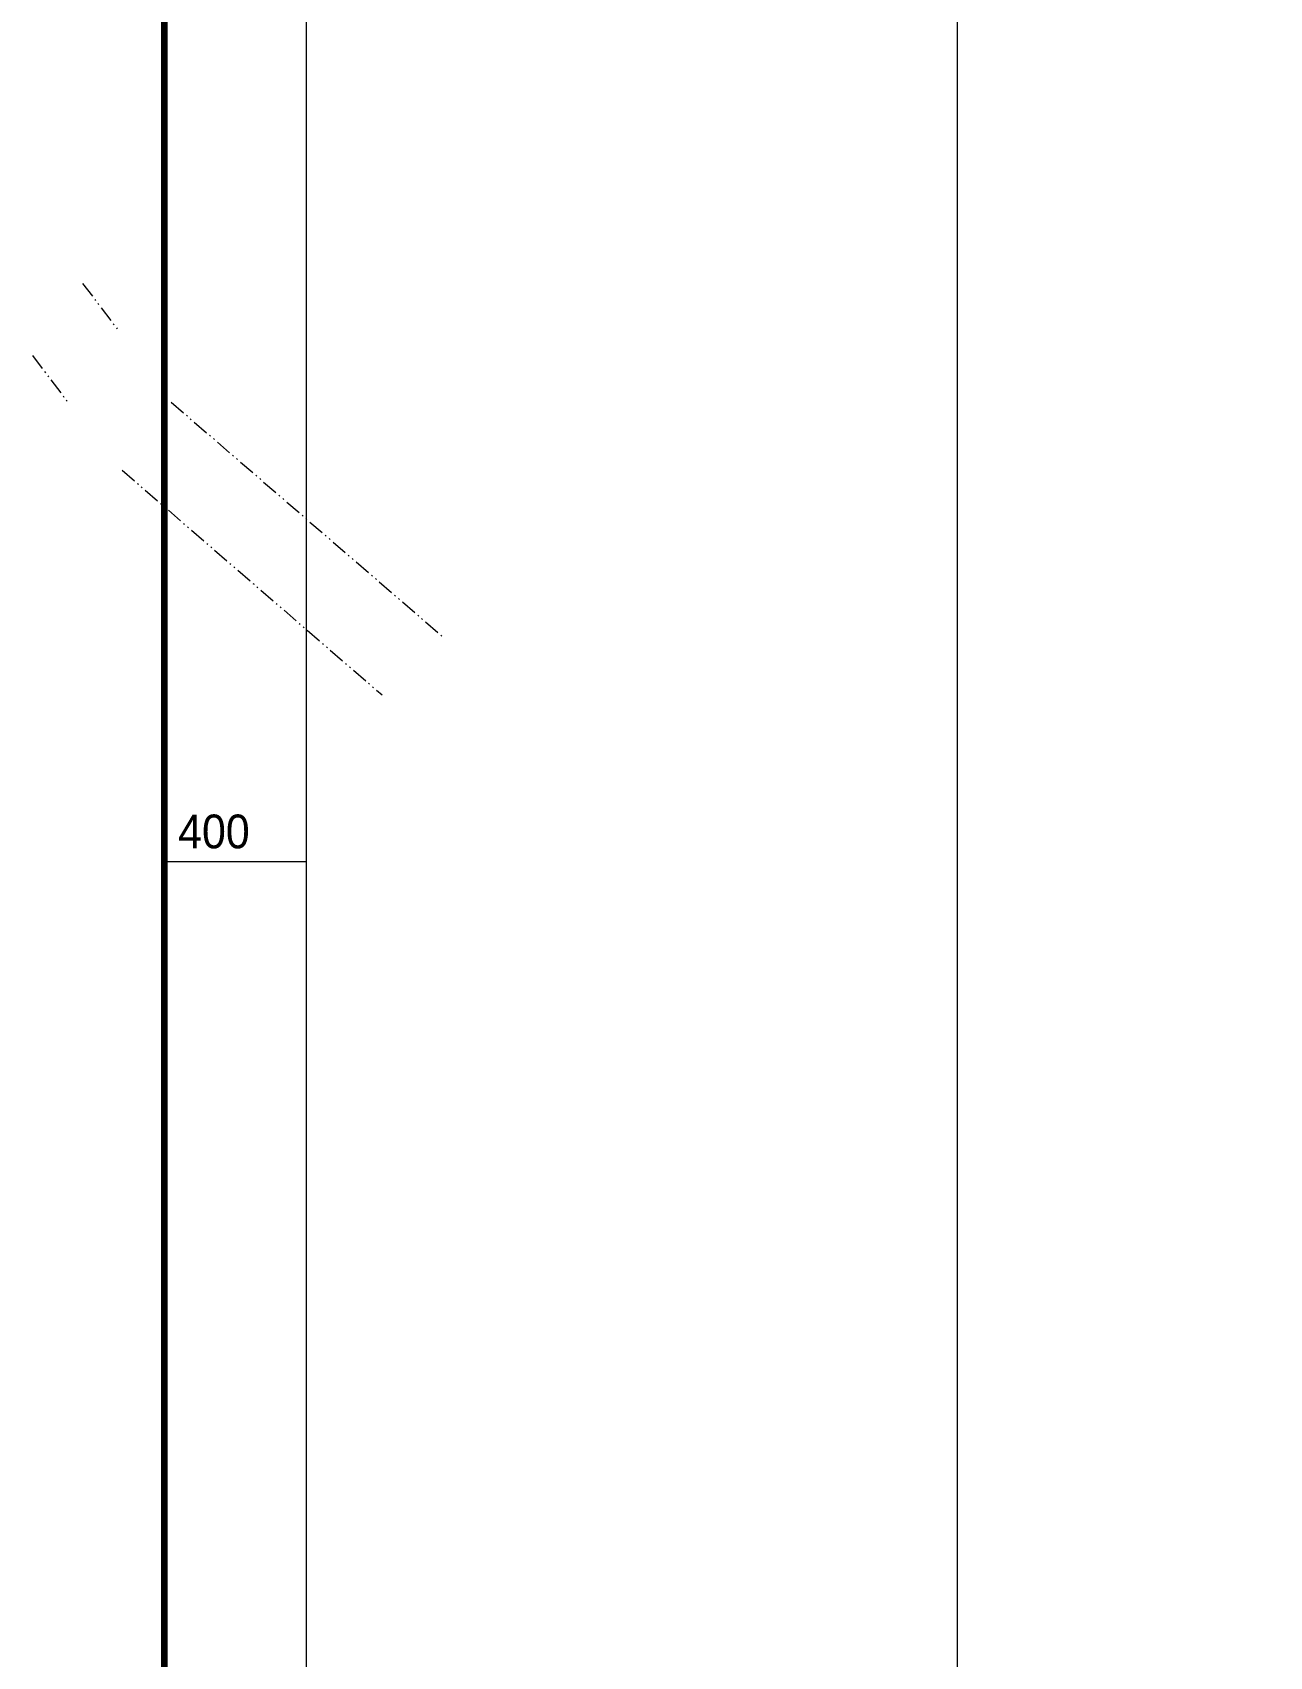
# Model space of a CAD drawing. Header units: metres. Extents: x 537880 to 538618, y 1836864 to 1837647.
# Drawn here: x 537879.7 to 537971.3, y 1837341.2 to 1837461.4 of the extents above; entities that cross this region are included whole.
import ezdxf

# ---------------------------------------------------------------- set-up
doc = ezdxf.new("R2010")
doc.units = ezdxf.units.M
doc.header["$LTSCALE"] = 0.24
doc.linetypes.add('DASH_DOUBLE_DOT', pattern=[9.2, 5, -1.2, 0.3, -1.2, 0.3, -1.2])
doc.linetypes.add('DOTTED', pattern=[1.5, 0.3, -1.2])
for name, color, linetype, lineweight in [('36', 7, 'Continuous', 13), ('59', 7, 'DOTTED', 13), ('63', 7, 'Continuous', 13)]:
    doc.layers.add(name, color=color, linetype=linetype, lineweight=lineweight)

msp = doc.modelspace()

# ---------------------------------------------------------------- linework, layer by layer
at = {"layer": '36'}
msp.add_lwpolyline([(537948.23, 1837480.37), (538128.23, 1837480.37), (538128.23, 1837196.85), (537948.23, 1837196.85)], close=True, dxfattribs=at)
at = {"layer": '59', "linetype": 'DASH_DOUBLE_DOT'}
for p, q in [((537883.42, 1837442.83), (537886.15, 1837439.25)), ((537879.71, 1837437.48), (537882.38, 1837433.97)), ((537889.98, 1837434.04), (537910.16, 1837416.61)), ((537886.35, 1837428.99), (537905.6, 1837412.36))]:
    msp.add_line(p, q, dxfattribs=at)
at = {"layer": '63'}
msp.add_line((537900, 1837400), (537889.5, 1837400), dxfattribs=at)
at = {"layer": '63', "lineweight": 158}
msp.add_lwpolyline([(537889.5, 1837610.5), (538610.5, 1837610.5), (538610.5, 1836889.5), (537889.5, 1836889.5)], close=True, dxfattribs=at)
at = {"layer": '63'}
msp.add_lwpolyline([(537900, 1837600), (538600, 1837600), (538600, 1836900), (537900, 1836900)], close=True, dxfattribs=at)

# ---------------------------------------------------------------- texts
at = {"layer": '63', "width": 0.95}
msp.add_text('400', height=2.5, dxfattribs=at).set_placement((537890.5, 1837401))

doc.saveas('drawing.dxf')
